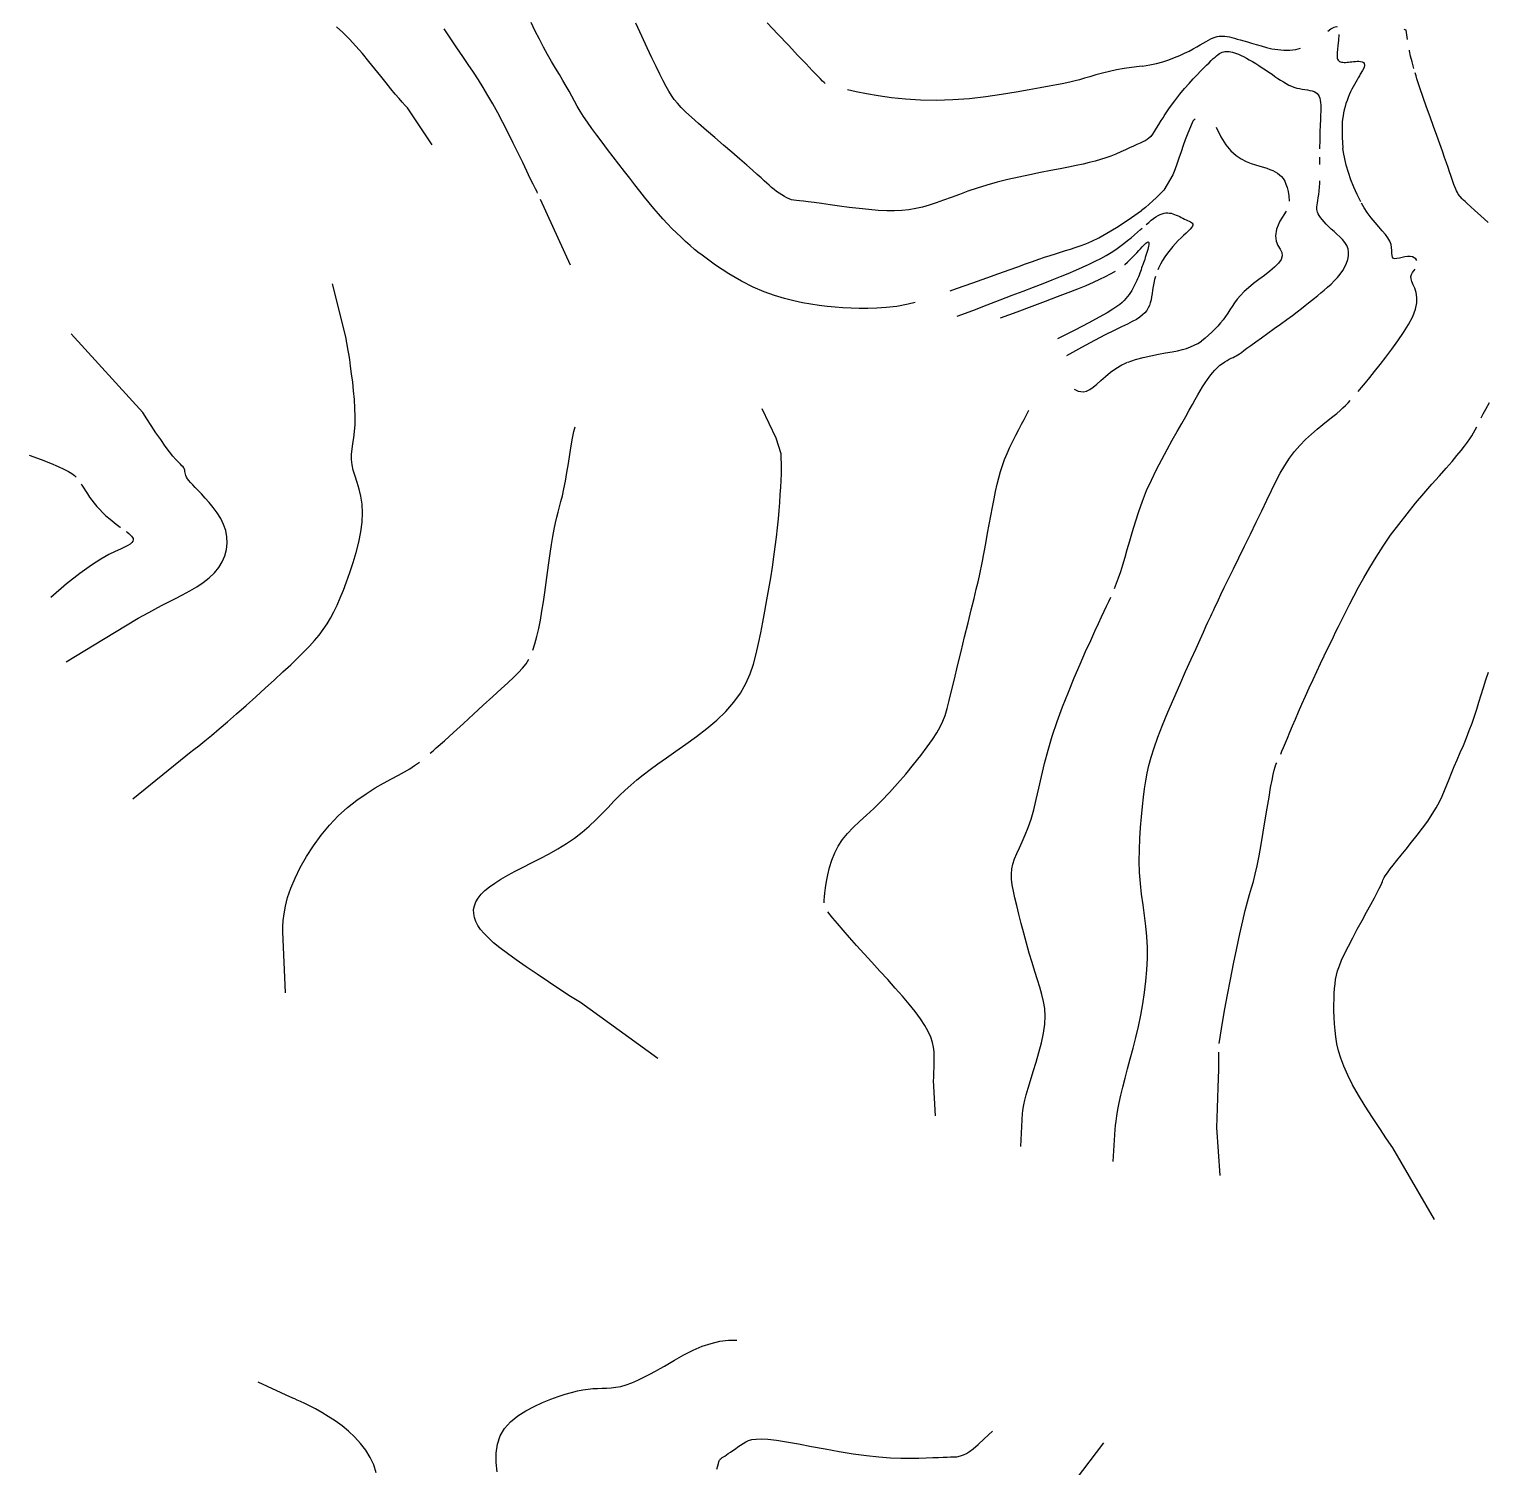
# Model space of a CAD drawing. Header units: millimetres. Extents: x 2235526 to 2245569, y 371981 to 382303.
# Drawn here: x 2242897.1 to 2243187.7, y 378847.6 to 379134.2 of the extents above; entities that cross this region are included whole.
import ezdxf

# ---------------------------------------------------------------- set-up
doc = ezdxf.new("R2010")
doc.units = ezdxf.units.MM
doc.linetypes.add('CONTI', pattern=[0])
for name, color, linetype, transparency in [('137', 10, 'CONTI', 0.7), ('139', 10, 'CONTI', 0.7), ('141', 10, 'CONTI', 0.7), ('143', 10, 'CONTI', 0.7), ('145', 10, 'CONTI', 0.7), ('147', 10, 'CONTI', 0.7), ('149', 10, 'CONTI', 0.7), ('151', 10, 'CONTI', 0.7), ('153', 10, 'CONTI', 0.7), ('155', 10, 'CONTI', 0.7)]:
    doc.layers.add(name, color=color, linetype=linetype, transparency=transparency)

msp = doc.modelspace()

# ---------------------------------------------------------------- linework, layer by layer
at = {"layer": '137'}
for points in [[(2242897.1, 379049.29), (2242899.47, 379048.39), (2242901.37, 379047.65), (2242902.87, 379047.02), (2242904.04, 379046.5), (2242904.92, 379046.03), (2242905.59, 379045.61), (2242906.11, 379045.2), (2242906.46, 379044.85)], [(2242907.45, 379043.54), (2242907.63, 379043.28), (2242907.98, 379042.71), (2242908.34, 379042.12), (2242908.71, 379041.52), (2242909.12, 379040.9), (2242909.57, 379040.28), (2242910.06, 379039.66), (2242910.6, 379039.04), (2242911.16, 379038.43), (2242911.75, 379037.83), (2242912.35, 379037.26), (2242912.96, 379036.72), (2242913.55, 379036.21), (2242914.14, 379035.74), (2242914.7, 379035.31), (2242915.23, 379034.93), (2242915.3, 379034.87)], [(2242916.51, 379034.01), (2242916.6, 379033.95), (2242916.96, 379033.67), (2242917.27, 379033.4), (2242917.53, 379033.14), (2242917.72, 379032.88), (2242917.83, 379032.63), (2242917.85, 379032.36), (2242917.77, 379032.1), (2242917.56, 379031.82), (2242917.23, 379031.53), (2242916.75, 379031.22), (2242916.11, 379030.9), (2242915.3, 379030.54), (2242914.27, 379030.08), (2242912.99, 379029.45), (2242911.41, 379028.56), (2242909.5, 379027.33), (2242907.23, 379025.7), (2242904.54, 379023.58), (2242901.4, 379020.89)]]:
    msp.add_lwpolyline(points, dxfattribs=at)
at = {"layer": '139', "elevation": 139}
for points in [[(2242904.46, 379008.09), (2242911.9, 379012.61), (2242918.86, 379016.78), (2242919.85, 379017.32), (2242920.95, 379017.92), (2242922.17, 379018.57), (2242923.47, 379019.26), (2242924.84, 379019.96), (2242926.26, 379020.68), (2242927.7, 379021.42), (2242929.12, 379022.19), (2242930.5, 379023), (2242931.8, 379023.86), (2242932.99, 379024.78), (2242934.04, 379025.78), (2242934.91, 379026.86), (2242935.6, 379028.01), (2242936.11, 379029.21), (2242936.44, 379030.45), (2242936.58, 379031.7), (2242936.53, 379032.97), (2242936.29, 379034.22), (2242935.86, 379035.44), (2242935.28, 379036.62), (2242934.58, 379037.75), (2242933.81, 379038.82), (2242933.01, 379039.81), (2242932.21, 379040.72), (2242931.46, 379041.52), (2242930.79, 379042.23), (2242930.21, 379042.83), (2242929.7, 379043.35), (2242929.28, 379043.81), (2242928.93, 379044.21), (2242928.66, 379044.56), (2242928.45, 379044.88), (2242928.32, 379045.19), (2242928.24, 379045.48), (2242928.19, 379045.76), (2242928.15, 379046.02), (2242928.11, 379046.27), (2242928.05, 379046.5), (2242927.95, 379046.72), (2242927.78, 379046.93), (2242927.55, 379047.16), (2242927.24, 379047.46), (2242926.85, 379047.85), (2242926.35, 379048.37), (2242925.76, 379049.06), (2242925.05, 379049.95), (2242924.23, 379051.07), (2242923.32, 379052.36), (2242922.38, 379053.74), (2242921.45, 379055.15), (2242920.55, 379056.51), (2242919.75, 379057.75), (2242905.49, 379073.44)], [(2242966.28, 378846.39), (2242965.78, 378847.96), (2242965.07, 378849.46), (2242964.2, 378850.89), (2242963.18, 378852.23), (2242962.03, 378853.49), (2242960.79, 378854.66), (2242959.47, 378855.73), (2242958.11, 378856.72), (2242956.74, 378857.61), (2242955.42, 378858.41), (2242954.16, 378859.11), (2242953.02, 378859.7), (2242952.03, 378860.2), (2242951.21, 378860.59), (2242950.56, 378860.89), (2242950.05, 378861.11), (2242949.66, 378861.26), (2242949.38, 378861.37), (2242949.17, 378861.44), (2242942.77, 378864.42)]]:
    msp.add_lwpolyline(points, dxfattribs=at)
at = {"layer": '141', "elevation": 141}
for points in [[(2242917.74, 378980.74), (2242928.33, 378989.35), (2242929.04, 378989.89), (2242929.9, 378990.55), (2242930.91, 378991.34), (2242932.09, 378992.29), (2242933.43, 378993.4), (2242934.95, 378994.67), (2242936.64, 378996.12), (2242938.45, 378997.71), (2242940.34, 378999.38), (2242942.27, 379001.1), (2242944.16, 379002.82), (2242945.99, 379004.48), (2242947.7, 379006.05), (2242949.24, 379007.48), (2242950.62, 379008.8), (2242951.87, 379010.02), (2242952.98, 379011.18), (2242953.99, 379012.29), (2242954.9, 379013.38), (2242955.73, 379014.48), (2242956.49, 379015.61), (2242957.19, 379016.78), (2242957.86, 379018.03), (2242958.5, 379019.36), (2242959.12, 379020.79), (2242959.75, 379022.35), (2242960.38, 379024.04), (2242961.03, 379025.89), (2242961.67, 379027.84), (2242962.27, 379029.87), (2242962.79, 379031.92), (2242963.2, 379033.95), (2242963.48, 379035.91), (2242963.57, 379037.77), (2242963.48, 379039.48), (2242963.23, 379041.06), (2242962.88, 379042.5), (2242962.48, 379043.84), (2242962.07, 379045.09), (2242961.72, 379046.25), (2242961.48, 379047.35), (2242961.38, 379048.4), (2242961.39, 379049.43), (2242961.5, 379050.47), (2242961.65, 379051.56), (2242961.83, 379052.72), (2242961.98, 379053.99), (2242962.08, 379055.39), (2242962.1, 379056.95), (2242962.05, 379058.62), (2242961.94, 379060.36), (2242961.78, 379062.12), (2242961.6, 379063.84), (2242961.39, 379065.49), (2242961.19, 379066.99), (2242961, 379068.32), (2242960.82, 379069.48), (2242960.66, 379070.47), (2242960.51, 379071.31), (2242960.38, 379072.01), (2242960.27, 379072.57), (2242957.56, 379083.4)], [(2242990.41, 378846.59), (2242990.23, 378848.44), (2242990.22, 378850.28), (2242990.45, 378852.06), (2242990.99, 378853.72), (2242991.88, 378855.22), (2242993.08, 378856.54), (2242994.51, 378857.71), (2242996.1, 378858.73), (2242997.77, 378859.62), (2242999.45, 378860.39), (2243001.08, 378861.04), (2243002.58, 378861.59), (2243003.96, 378862.05), (2243005.24, 378862.42), (2243006.41, 378862.71), (2243007.51, 378862.92), (2243008.53, 378863.07), (2243009.5, 378863.17), (2243010.42, 378863.21), (2243011.32, 378863.24), (2243012.21, 378863.26), (2243013.11, 378863.31), (2243014.05, 378863.42), (2243015.05, 378863.61), (2243016.11, 378863.91), (2243017.26, 378864.33), (2243018.46, 378864.85), (2243019.67, 378865.43), (2243020.84, 378866.04), (2243021.94, 378866.64), (2243022.91, 378867.19), (2243023.73, 378867.66)]]:
    msp.add_lwpolyline(points, dxfattribs=at)
at = {"layer": '141'}
msp.add_lwpolyline([(2243023.73, 378867.66), (2243025.72, 378868.86), (2243027.63, 378869.93), (2243029.48, 378870.84), (2243031.28, 378871.6), (2243033.03, 378872.19), (2243034.77, 378872.59), (2243036.49, 378872.79), (2243038.21, 378872.79)], dxfattribs=at)
at = {"layer": '143', "elevation": 143}
for points in [[(2242977.47, 379111.13), (2242972.51, 379118.49), (2242972.05, 379118.99), (2242971.49, 379119.62), (2242970.83, 379120.36), (2242970.07, 379121.25), (2242969.21, 379122.28), (2242968.25, 379123.46), (2242967.18, 379124.8), (2242966.02, 379126.26), (2242964.8, 379127.77), (2242963.53, 379129.31), (2242962.23, 379130.81), (2242960.93, 379132.23), (2242959.64, 379133.51), (2242958.39, 379134.64)], [(2242997.52, 379010.36), (2242997.94, 379011.66), (2242998.33, 379013.11), (2242998.69, 379014.69), (2242999.02, 379016.38), (2242999.33, 379018.16), (2242999.62, 379020), (2242999.89, 379021.9), (2243000.17, 379023.89), (2243000.44, 379025.87), (2243000.7, 379027.82), (2243000.96, 379029.69), (2243001.22, 379031.45), (2243001.47, 379033.07), (2243001.74, 379034.52), (2243002, 379035.78), (2243002.28, 379036.89), (2243002.55, 379037.93), (2243002.84, 379038.95), (2243003.12, 379040.01), (2243003.41, 379041.18), (2243003.71, 379042.53), (2243004.01, 379044.09), (2243004.3, 379045.81), (2243004.6, 379047.6), (2243004.89, 379049.39), (2243005.18, 379051.11), (2243005.45, 379052.66), (2243005.71, 379053.97), (2243005.92, 379054.88)], [(2242977.06, 378989.83), (2242977.64, 378990.33), (2242978.27, 378990.89), (2242979.88, 378992.33), (2242981.71, 378993.98), (2242983.66, 378995.76), (2242985.66, 378997.6), (2242987.64, 378999.41), (2242989.51, 379001.12), (2242991.19, 379002.66), (2242992.55, 379003.9), (2242993.7, 379004.97), (2242994.67, 379005.92), (2242995.48, 379006.81), (2242996.15, 379007.68), (2242996.73, 379008.6)], [(2242948.22, 378942.08), (2242947.69, 378954.26), (2242947.69, 378955.26), (2242947.75, 378956.46), (2242947.91, 378957.83), (2242948.19, 378959.37), (2242948.63, 378961.08), (2242949.26, 378962.95), (2242950.1, 378964.95), (2242951.15, 378967.06), (2242952.38, 378969.22), (2242953.77, 378971.38), (2242955.3, 378973.48), (2242956.96, 378975.49), (2242958.71, 378977.34), (2242960.54, 378979), (2242962.4, 378980.47), (2242964.26, 378981.77), (2242966.06, 378982.91), (2242967.77, 378983.9), (2242969.33, 378984.75), (2242970.71, 378985.49), (2242971.92, 378986.15), (2242972.97, 378986.76), (2242973.93, 378987.38), (2242974.9, 378988.07)], [(2243034.22, 378847.12), (2243034.37, 378847.77), (2243034.49, 378848.24), (2243034.58, 378848.56), (2243034.65, 378848.77), (2243034.74, 378848.93), (2243034.83, 378849.05), (2243034.95, 378849.16), (2243035.1, 378849.27), (2243035.28, 378849.4), (2243035.51, 378849.54), (2243035.78, 378849.72), (2243036.1, 378849.93), (2243036.48, 378850.2), (2243036.91, 378850.51), (2243037.38, 378850.84), (2243037.88, 378851.19), (2243038.4, 378851.55), (2243038.92, 378851.9), (2243039.44, 378852.24), (2243039.95, 378852.54), (2243040.51, 378852.8), (2243041.18, 378852.99), (2243042, 378853.11), (2243043.05, 378853.14), (2243044.39, 378853.07), (2243046.06, 378852.87), (2243048.11, 378852.55), (2243050.47, 378852.13), (2243053.07, 378851.64), (2243055.81, 378851.13), (2243058.6, 378850.63), (2243061.37, 378850.17), (2243064.03, 378849.8), (2243066.51, 378849.54), (2243068.78, 378849.38), (2243070.86, 378849.29), (2243072.75, 378849.28), (2243074.45, 378849.3), (2243075.95, 378849.35), (2243077.26, 378849.41), (2243078.38, 378849.46), (2243079.33, 378849.49), (2243080.12, 378849.52), (2243080.76, 378849.54), (2243081.28, 378849.55), (2243081.69, 378849.56), (2243082.01, 378849.56)]]:
    msp.add_lwpolyline(points, dxfattribs=at)
at = {"layer": '143'}
for points in [[(2243115.48, 379087.25), (2243115.55, 379087.3), (2243116.09, 379087.76), (2243116.6, 379088.24), (2243117.07, 379088.71), (2243117.52, 379089.17), (2243117.93, 379089.62), (2243118.3, 379090.04), (2243118.65, 379090.43), (2243118.96, 379090.78), (2243119.25, 379091.09), (2243119.5, 379091.34), (2243119.71, 379091.54), (2243119.9, 379091.67), (2243120.05, 379091.75), (2243120.17, 379091.77), (2243120.26, 379091.73), (2243120.31, 379091.63), (2243120.33, 379091.46), (2243120.31, 379091.22), (2243120.26, 379090.94), (2243120.19, 379090.61), (2243120.1, 379090.24), (2243119.99, 379089.86), (2243119.87, 379089.46), (2243119.74, 379089.06), (2243119.61, 379088.66), (2243119.49, 379088.29), (2243119.36, 379087.93), (2243119.24, 379087.58), (2243119.12, 379087.24), (2243119, 379086.91), (2243118.87, 379086.58), (2243118.75, 379086.24), (2243118.62, 379085.9), (2243118.49, 379085.54), (2243118.36, 379085.18), (2243118.22, 379084.81), (2243118.07, 379084.44), (2243117.91, 379084.06), (2243117.74, 379083.67), (2243117.55, 379083.28), (2243117.35, 379082.88), (2243117.14, 379082.49), (2243116.91, 379082.09), (2243116.65, 379081.69), (2243116.37, 379081.29), (2243116.07, 379080.9), (2243115.74, 379080.5), (2243115.38, 379080.11), (2243114.99, 379079.72), (2243114.54, 379079.33), (2243113.96, 379078.89), (2243113.15, 379078.35), (2243112.01, 379077.67), (2243110.43, 379076.78), (2243108.32, 379075.65), (2243105.57, 379074.21), (2243102.1, 379072.43)], [(2243090.73, 379076.63), (2243094.04, 379077.86), (2243097.03, 379078.97), (2243099.71, 379079.97), (2243102.11, 379080.88), (2243104.25, 379081.69), (2243106.14, 379082.43), (2243107.81, 379083.11), (2243109.28, 379083.74), (2243110.57, 379084.32), (2243111.69, 379084.87), (2243112.68, 379085.39), (2243113.54, 379085.88), (2243113.65, 379085.96)], [(2243082.01, 378849.56), (2243082.75, 378849.75), (2243083.37, 378849.94), (2243083.95, 378850.21), (2243084.57, 378850.6), (2243085.31, 378851.19), (2243086.27, 378852.03), (2243087.51, 378853.18), (2243089.13, 378854.7)]]:
    msp.add_lwpolyline(points, dxfattribs=at)
at = {"layer": '145', "elevation": 145}
for points in [[(2242998.47, 379101.52), (2242998.36, 379101.77), (2242998.03, 379102.39), (2242997.59, 379103.26), (2242997.01, 379104.43), (2242996.31, 379105.87), (2242995.49, 379107.58), (2242994.57, 379109.47), (2242993.59, 379111.48), (2242992.56, 379113.53), (2242991.53, 379115.57), (2242990.51, 379117.51), (2242989.53, 379119.3), (2242988.57, 379120.97), (2242987.62, 379122.55), (2242986.66, 379124.08), (2242985.67, 379125.6), (2242984.64, 379127.14), (2242983.54, 379128.75), (2242982.36, 379130.45), (2242981.13, 379132.28), (2242979.86, 379134.24)], [(2243005.03, 379087.12), (2242999.07, 379100.21)], [(2243022.4, 378928.95), (2243006.98, 378940.11), (2243005.05, 378941.37), (2243002.91, 378942.76), (2243000.65, 378944.25), (2242998.38, 378945.77), (2242996.2, 378947.25), (2242994.19, 378948.65), (2242992.44, 378949.91), (2242990.95, 378951.04), (2242989.69, 378952.07), (2242988.65, 378953.01), (2242987.79, 378953.88), (2242987.1, 378954.71), (2242986.56, 378955.52), (2242986.15, 378956.31), (2242985.87, 378957.1), (2242985.72, 378957.89), (2242985.71, 378958.67), (2242985.85, 378959.44), (2242986.14, 378960.2), (2242986.59, 378960.96), (2242987.2, 378961.71), (2242987.96, 378962.46), (2242988.88, 378963.21), (2242989.95, 378963.96), (2242991.16, 378964.72), (2242992.5, 378965.5), (2242993.97, 378966.3), (2242995.57, 378967.13), (2242997.25, 378967.98), (2242998.99, 378968.87), (2243000.75, 378969.81), (2243002.5, 378970.79), (2243004.2, 378971.83), (2243005.82, 378972.93), (2243007.33, 378974.1), (2243008.74, 378975.32), (2243010.07, 378976.56), (2243011.32, 378977.81), (2243012.52, 378979.04), (2243013.68, 378980.25), (2243014.81, 378981.39), (2243015.93, 378982.47), (2243017.07, 378983.5), (2243018.26, 378984.52), (2243019.53, 378985.53), (2243020.92, 378986.59), (2243022.44, 378987.7), (2243024.14, 378988.91), (2243026.03, 378990.22), (2243028.04, 378991.65), (2243030.12, 378993.17), (2243032.18, 378994.77), (2243034.16, 378996.45), (2243035.99, 378998.19), (2243037.58, 378999.99), (2243038.9, 379001.83), (2243039.97, 379003.72), (2243040.82, 379005.65), (2243041.5, 379007.62), (2243042.05, 379009.64), (2243042.52, 379011.71), (2243042.95, 379013.83), (2243043.37, 379016), (2243043.78, 379018.19), (2243044.18, 379020.4), (2243044.57, 379022.6), (2243044.93, 379024.78), (2243045.27, 379026.92), (2243045.58, 379028.99), (2243045.85, 379031), (2243046.08, 379032.92), (2243046.29, 379034.77), (2243046.46, 379036.54), (2243046.61, 379038.23), (2243046.74, 379039.85), (2243046.84, 379041.39), (2243046.93, 379042.86), (2243047, 379044.24), (2243047.06, 379045.51), (2243047.11, 379046.66), (2243047.02, 379049.55), (2243046.04, 379052.62), (2243043.23, 379058.51)], [(2243105.67, 378844.88), (2243111.33, 378852.38)]]:
    msp.add_lwpolyline(points, dxfattribs=at)
at = {"layer": '145'}
for points in [[(2243119.77, 379095.22), (2243119.79, 379095.24), (2243120.31, 379095.68), (2243120.8, 379096.09), (2243121.27, 379096.46), (2243121.73, 379096.77), (2243122.16, 379097.04), (2243122.57, 379097.24), (2243122.97, 379097.39), (2243123.35, 379097.5), (2243123.72, 379097.55), (2243124.08, 379097.56), (2243124.43, 379097.54), (2243124.78, 379097.48), (2243125.12, 379097.39), (2243125.46, 379097.27), (2243125.79, 379097.14), (2243126.13, 379096.99), (2243126.46, 379096.83), (2243126.79, 379096.66), (2243127.11, 379096.5), (2243127.43, 379096.34), (2243127.74, 379096.19), (2243128.05, 379096.05), (2243128.34, 379095.92), (2243128.6, 379095.8), (2243128.82, 379095.66), (2243128.98, 379095.51), (2243129.07, 379095.34), (2243129.07, 379095.14), (2243128.99, 379094.9), (2243128.8, 379094.62), (2243128.52, 379094.3), (2243128.16, 379093.93), (2243127.73, 379093.52), (2243127.25, 379093.07), (2243126.73, 379092.57), (2243126.19, 379092.04), (2243125.64, 379091.46), (2243125.08, 379090.84), (2243124.54, 379090.18), (2243124.01, 379089.5), (2243123.51, 379088.79), (2243123.04, 379088.06), (2243122.62, 379087.32), (2243122.24, 379086.56), (2243122.08, 379086.18)], [(2243082.13, 379076.95), (2243085.22, 379078.13), (2243088.06, 379079.22), (2243090.67, 379080.21), (2243093.08, 379081.13), (2243095.29, 379081.98), (2243097.34, 379082.77), (2243099.24, 379083.5), (2243101.02, 379084.2), (2243102.69, 379084.87), (2243104.26, 379085.51), (2243105.74, 379086.13), (2243107.12, 379086.74), (2243108.41, 379087.33), (2243109.62, 379087.92), (2243110.75, 379088.5), (2243111.81, 379089.08), (2243112.79, 379089.67), (2243113.7, 379090.27), (2243114.55, 379090.86), (2243115.35, 379091.45), (2243116.09, 379092.03), (2243116.79, 379092.61), (2243117.45, 379093.17), (2243118.07, 379093.72), (2243118.67, 379094.25), (2243118.97, 379094.52)], [(2243121.62, 379084.87), (2243121.47, 379084.31), (2243121.31, 379083.58), (2243121.18, 379082.86), (2243121.07, 379082.16), (2243120.97, 379081.49), (2243120.87, 379080.84), (2243120.75, 379080.23), (2243120.6, 379079.66), (2243120.42, 379079.13), (2243120.18, 379078.62), (2243119.88, 379078.13), (2243119.51, 379077.67), (2243119.05, 379077.22), (2243118.49, 379076.78), (2243117.82, 379076.34), (2243117.02, 379075.9), (2243116.05, 379075.41), (2243114.86, 379074.84), (2243113.4, 379074.13), (2243111.62, 379073.24), (2243109.48, 379072.13), (2243106.91, 379070.75), (2243103.88, 379069.06)]]:
    msp.add_lwpolyline(points, dxfattribs=at)
at = {"layer": '147', "elevation": 147}
for points in [[(2243031.02, 379089.31), (2243030.68, 379089.56), (2243029.77, 379090.29), (2243028.86, 379091.06), (2243027.96, 379091.86), (2243027.06, 379092.69), (2243026.15, 379093.56), (2243025.25, 379094.46), (2243024.35, 379095.39), (2243023.45, 379096.37), (2243022.55, 379097.39), (2243021.64, 379098.44), (2243020.72, 379099.55), (2243019.78, 379100.7), (2243018.83, 379101.9), (2243017.84, 379103.16), (2243016.82, 379104.47), (2243015.76, 379105.83), (2243014.66, 379107.26), (2243013.53, 379108.71), (2243012.4, 379110.18), (2243011.3, 379111.63), (2243010.25, 379113.04), (2243009.28, 379114.39), (2243008.4, 379115.65), (2243007.64, 379116.8), (2243006.97, 379117.87), (2243006.38, 379118.87), (2243005.82, 379119.84), (2243005.29, 379120.81), (2243004.74, 379121.8), (2243004.15, 379122.84), (2243003.5, 379123.95), (2243002.8, 379125.13), (2243002.05, 379126.39), (2243001.26, 379127.73), (2243000.46, 379129.14), (2242999.64, 379130.62), (2242998.81, 379132.18), (2242997.99, 379133.81), (2242997.18, 379135.54)], [(2243129.52, 379116.23), (2243129.35, 379116.1), (2243129.2, 379115.96), (2243129.07, 379115.83), (2243127.93, 379113.12), (2243127.58, 379112.13), (2243127.18, 379110.99), (2243126.75, 379109.75), (2243126.3, 379108.49), (2243125.87, 379107.26), (2243125.47, 379106.14), (2243125.11, 379105.17), (2243123.32, 379102.11), (2243122.89, 379101.68), (2243122.37, 379101.17), (2243121.77, 379100.59), (2243121.11, 379099.97), (2243120.39, 379099.32), (2243119.63, 379098.65), (2243118.85, 379098.01)], [(2243116.17, 379067.81), (2243117.64, 379068.32), (2243119.17, 379068.74), (2243120.72, 379069.09), (2243122.23, 379069.38), (2243123.66, 379069.63), (2243124.97, 379069.86), (2243126.04, 379070.08), (2243126.99, 379070.31), (2243127.85, 379070.56), (2243128.63, 379070.84), (2243129.37, 379071.16), (2243130.08, 379071.54), (2243130.81, 379071.98)], [(2243105.43, 379062.39), (2243105.8, 379062.2), (2243106.25, 379062.04), (2243106.75, 379061.93), (2243107.31, 379061.92), (2243107.91, 379062.04), (2243108.55, 379062.33), (2243109.24, 379062.8), (2243109.97, 379063.43), (2243110.77, 379064.16), (2243111.66, 379064.96), (2243112.64, 379065.78), (2243113.73, 379066.56), (2243114.95, 379067.27), (2243115.5, 379067.53), (2243116.06, 379067.77)], [(2243055.6, 378959.99), (2243055.58, 378960.55), (2243055.63, 378961.18), (2243055.72, 378961.95), (2243055.86, 378963.01), (2243056.06, 378964.24), (2243056.32, 378965.6), (2243056.67, 378967.04), (2243057.13, 378968.5), (2243057.7, 378969.95), (2243058.41, 378971.33), (2243059.27, 378972.62), (2243060.27, 378973.83), (2243061.4, 378975.01), (2243062.66, 378976.21), (2243064.02, 378977.47), (2243065.47, 378978.83), (2243067.01, 378980.34), (2243068.61, 378982.01), (2243070.24, 378983.82), (2243071.84, 378985.69), (2243073.39, 378987.56), (2243074.83, 378989.38), (2243076.11, 378991.08), (2243077.2, 378992.6), (2243078.06, 378993.91), (2243078.73, 378995.08), (2243079.25, 378996.21), (2243079.69, 378997.39), (2243080.09, 378998.73), (2243080.5, 379000.32), (2243080.97, 379002.25), (2243081.54, 379004.6), (2243082.19, 379007.26), (2243082.88, 379010.11), (2243083.59, 379013.01), (2243084.28, 379015.83), (2243084.92, 379018.44), (2243085.47, 379020.71), (2243085.91, 379022.54), (2243086.26, 379024), (2243086.54, 379025.18), (2243086.76, 379026.19), (2243086.96, 379027.14), (2243087.15, 379028.12), (2243087.35, 379029.24), (2243087.59, 379030.56), (2243087.87, 379032.08), (2243088.16, 379033.72), (2243088.48, 379035.44), (2243088.8, 379037.18), (2243089.13, 379038.9), (2243089.46, 379040.53), (2243089.77, 379042.05), (2243090.09, 379043.45), (2243090.42, 379044.76), (2243090.76, 379046.01), (2243091.15, 379047.22), (2243091.57, 379048.42), (2243092.05, 379049.62), (2243092.59, 379050.85), (2243093.17, 379052.08), (2243093.77, 379053.28), (2243094.37, 379054.41), (2243094.92, 379055.45), (2243095.43, 379056.36), (2243096.37, 379058.21)], [(2243077.76, 378917.52), (2243077.39, 378924.56), (2243077.42, 378925.1), (2243077.45, 378925.7), (2243077.48, 378926.36), (2243077.5, 378927.07), (2243077.52, 378927.81), (2243077.53, 378928.58), (2243077.53, 378929.43), (2243077.49, 378930.3), (2243077.38, 378931.22), (2243077.17, 378932.19), (2243076.84, 378933.23), (2243076.35, 378934.35), (2243075.68, 378935.57), (2243074.81, 378936.9), (2243073.76, 378938.32), (2243072.54, 378939.82), (2243071.2, 378941.4), (2243069.76, 378943.03), (2243068.25, 378944.71), (2243066.69, 378946.42), (2243065.12, 378948.15), (2243063.56, 378949.87), (2243062.06, 378951.53), (2243060.65, 378953.11), (2243059.36, 378954.56), (2243058.24, 378955.86), (2243057.32, 378956.96), (2243056.77, 378957.65), (2243056.34, 378958.23)]]:
    msp.add_lwpolyline(points, dxfattribs=at)
at = {"layer": '147'}
for points in [[(2243133.75, 379114.65), (2243134.68, 379112.7), (2243135.67, 379111.14), (2243136.69, 379109.92), (2243137.72, 379109), (2243138.74, 379108.31), (2243139.74, 379107.81), (2243140.7, 379107.44), (2243141.59, 379107.16), (2243142.41, 379106.91), (2243143.16, 379106.68), (2243143.83, 379106.46), (2243144.45, 379106.24), (2243145, 379106.01), (2243145.5, 379105.77), (2243145.96, 379105.49), (2243146.37, 379105.18), (2243146.75, 379104.82), (2243147.09, 379104.4), (2243147.39, 379103.9), (2243147.65, 379103.32), (2243147.88, 379102.65), (2243148.06, 379101.86), (2243148.2, 379100.95), (2243148.29, 379099.91)], [(2243080.68, 379082.05), (2243081.94, 379082.48), (2243085.21, 379083.62), (2243088.01, 379084.6), (2243090.4, 379085.46), (2243092.44, 379086.19), (2243094.19, 379086.83), (2243095.72, 379087.38), (2243097.09, 379087.87), (2243098.36, 379088.31), (2243099.53, 379088.71), (2243100.64, 379089.07), (2243101.69, 379089.41), (2243102.71, 379089.73), (2243103.69, 379090.04), (2243104.67, 379090.35), (2243105.64, 379090.67), (2243106.65, 379091), (2243107.72, 379091.4), (2243108.93, 379091.92), (2243110.32, 379092.6), (2243111.95, 379093.5), (2243113.88, 379094.67), (2243116.16, 379096.15), (2243118.85, 379098.01)], [(2243147.72, 379097.91), (2243146.41, 379095.92), (2243145.73, 379094.3), (2243145.54, 379092.99), (2243145.7, 379091.93), (2243146.05, 379091.06), (2243146.47, 379090.32), (2243146.81, 379089.64), (2243146.91, 379088.98), (2243146.68, 379088.27), (2243146.14, 379087.52), (2243145.36, 379086.74), (2243144.41, 379085.93), (2243143.35, 379085.11), (2243142.24, 379084.28), (2243141.15, 379083.46), (2243140.16, 379082.65), (2243139.29, 379081.86), (2243138.56, 379081.1), (2243137.94, 379080.35), (2243137.4, 379079.62), (2243136.91, 379078.92), (2243136.47, 379078.23), (2243136.03, 379077.55), (2243135.58, 379076.9), (2243135.11, 379076.26), (2243134.59, 379075.63), (2243134.05, 379075.01), (2243133.47, 379074.4), (2243132.85, 379073.79), (2243132.21, 379073.19), (2243131.52, 379072.59), (2243130.81, 379071.98)], [(2243073.73, 379079.72), (2243072.33, 379079.36), (2243070.06, 379078.93), (2243067.98, 379078.67), (2243066.06, 379078.54), (2243064.27, 379078.51), (2243062.58, 379078.53), (2243060.94, 379078.58), (2243059.34, 379078.65), (2243057.76, 379078.75), (2243056.18, 379078.9), (2243054.58, 379079.09), (2243052.95, 379079.34), (2243051.27, 379079.65), (2243049.51, 379080.03), (2243047.66, 379080.49), (2243045.71, 379081.07), (2243043.65, 379081.8), (2243041.45, 379082.74), (2243039.1, 379083.92), (2243036.59, 379085.38), (2243033.9, 379087.16), (2243031.02, 379089.31)]]:
    msp.add_lwpolyline(points, dxfattribs=at)
at = {"layer": '149', "elevation": 149}
for points in [[(2243123.36, 379116.92), (2243123.28, 379116.81), (2243122.71, 379115.96), (2243122.22, 379115.16), (2243121.79, 379114.44), (2243121.4, 379113.8), (2243121.04, 379113.25), (2243120.69, 379112.82), (2243120.34, 379112.47), (2243119.96, 379112.19), (2243119.55, 379111.95), (2243119.09, 379111.72), (2243118.56, 379111.49), (2243117.95, 379111.21), (2243117.26, 379110.89), (2243116.48, 379110.52), (2243115.63, 379110.13), (2243114.72, 379109.71), (2243113.76, 379109.3), (2243112.76, 379108.9), (2243111.73, 379108.52), (2243110.69, 379108.18), (2243109.6, 379107.87), (2243108.44, 379107.58), (2243107.19, 379107.29), (2243105.82, 379107), (2243104.31, 379106.7), (2243102.62, 379106.37), (2243100.75, 379106.01), (2243098.73, 379105.61), (2243096.6, 379105.18), (2243094.42, 379104.71), (2243092.23, 379104.2), (2243090.08, 379103.66), (2243088.02, 379103.09), (2243086.08, 379102.49), (2243084.26, 379101.87), (2243082.54, 379101.25), (2243080.93, 379100.64), (2243079.4, 379100.07), (2243077.94, 379099.55), (2243076.53, 379099.09), (2243075.18, 379098.71), (2243073.84, 379098.41), (2243072.48, 379098.18), (2243071.09, 379098.04), (2243069.62, 379097.97), (2243068.05, 379097.98), (2243066.35, 379098.06), (2243064.5, 379098.22), (2243062.56, 379098.43), (2243060.58, 379098.67), (2243058.63, 379098.93), (2243056.78, 379099.19), (2243055.08, 379099.43), (2243053.61, 379099.63), (2243052.41, 379099.77), (2243051.44, 379099.87), (2243050.67, 379099.94), (2243050.05, 379100.01), (2243049.53, 379100.09), (2243049.07, 379100.19), (2243048.62, 379100.35), (2243048.15, 379100.56), (2243047.65, 379100.83), (2243047.14, 379101.14), (2243046.62, 379101.49), (2243046.1, 379101.86), (2243045.59, 379102.25), (2243045.1, 379102.65), (2243044.64, 379103.06), (2243044.16, 379103.49), (2243043.62, 379103.97), (2243043, 379104.55), (2243042.24, 379105.24), (2243041.3, 379106.07), (2243040.15, 379107.09), (2243038.77, 379108.29), (2243037.2, 379109.64), (2243035.52, 379111.08), (2243033.8, 379112.56), (2243032.12, 379114.01), (2243030.56, 379115.38), (2243029.17, 379116.62), (2243028.03, 379117.67), (2243027.1, 379118.59), (2243026.34, 379119.41), (2243025.7, 379120.18), (2243025.14, 379120.97), (2243024.62, 379121.82), (2243024.08, 379122.78), (2243023.49, 379123.9), (2243022.82, 379125.21), (2243022.08, 379126.72), (2243021.25, 379128.47), (2243020.3, 379130.48), (2243019.25, 379132.77), (2243018.06, 379135.37)], [(2243154.43, 379107.22), (2243154.42, 379107.57), (2243154.39, 379108.67)], [(2243113.47, 379022.71), (2243113.88, 379023.73), (2243114.28, 379024.83), (2243114.7, 379026.04), (2243115.12, 379027.39), (2243115.57, 379028.9), (2243116.02, 379030.48), (2243116.5, 379032.21), (2243117.03, 379034.05), (2243117.63, 379036), (2243118.29, 379038.02), (2243119.03, 379040.09), (2243119.87, 379042.2), (2243120.81, 379044.31), (2243121.82, 379046.39), (2243122.88, 379048.43), (2243123.94, 379050.4), (2243124.99, 379052.26), (2243125.98, 379054), (2243126.88, 379055.59), (2243127.68, 379057), (2243128.38, 379058.26), (2243129, 379059.37), (2243129.55, 379060.37), (2243130.06, 379061.28), (2243130.55, 379062.12), (2243131.03, 379062.9), (2243131.51, 379063.65), (2243132, 379064.36), (2243132.5, 379065.03), (2243133, 379065.65), (2243133.5, 379066.22), (2243133.99, 379066.73), (2243134.49, 379067.18), (2243134.97, 379067.56), (2243135.44, 379067.89), (2243135.9, 379068.16), (2243136.33, 379068.39), (2243136.73, 379068.59), (2243137.11, 379068.76), (2243137.44, 379068.93), (2243137.75, 379069.09), (2243138.04, 379069.27), (2243138.37, 379069.48), (2243138.76, 379069.76), (2243139.24, 379070.11), (2243139.87, 379070.57), (2243140.66, 379071.15), (2243141.64, 379071.86), (2243142.78, 379072.67), (2243144.01, 379073.56), (2243145.3, 379074.49), (2243146.58, 379075.41), (2243147.8, 379076.3), (2243148.92, 379077.13), (2243149.9, 379077.85), (2243150.74, 379078.49), (2243151.48, 379079.07), (2243152.14, 379079.6), (2243152.76, 379080.1), (2243153.36, 379080.59), (2243153.97, 379081.09), (2243154.62, 379081.62), (2243155.28, 379082.17), (2243155.96, 379082.76), (2243156.63, 379083.37), (2243157.28, 379084.01), (2243157.9, 379084.68), (2243158.47, 379085.37), (2243158.97, 379086.08), (2243159.4, 379086.82), (2243159.74, 379087.55), (2243159.99, 379088.29), (2243160.12, 379089.02), (2243160.13, 379089.72), (2243160.02, 379090.4), (2243159.76, 379091.04), (2243159.38, 379091.65), (2243158.92, 379092.23), (2243158.39, 379092.78), (2243157.82, 379093.32), (2243157.25, 379093.84), (2243156.68, 379094.34), (2243156.16, 379094.84), (2243155.68, 379095.32), (2243155.25, 379095.79), (2243154.87, 379096.23), (2243154.55, 379096.65), (2243154.28, 379097.03), (2243154.07, 379097.37), (2243153.93, 379097.68), (2243153.84, 379097.95), (2243153.79, 379098.22), (2243153.79, 379098.5), (2243153.82, 379098.8), (2243153.87, 379099.14), (2243153.94, 379099.54), (2243154.02, 379100.02), (2243154.1, 379100.57), (2243154.19, 379101.2), (2243154.26, 379101.9), (2243154.33, 379102.67), (2243154.39, 379103.52), (2243154.41, 379103.94)], [(2243094.77, 378911.41), (2243095.12, 378918.08), (2243095.17, 378918.51), (2243095.25, 378919.06), (2243095.39, 378919.77), (2243095.6, 378920.66), (2243095.88, 378921.75), (2243096.26, 378923.06), (2243096.73, 378924.62), (2243097.28, 378926.36), (2243097.85, 378928.24), (2243098.4, 378930.18), (2243098.9, 378932.13), (2243099.3, 378934.03), (2243099.55, 378935.81), (2243099.63, 378937.44), (2243099.55, 378938.94), (2243099.34, 378940.36), (2243099.01, 378941.76), (2243098.59, 378943.19), (2243098.11, 378944.69), (2243097.58, 378946.31), (2243097.04, 378948.09), (2243096.48, 378950), (2243095.93, 378951.97), (2243095.39, 378953.96), (2243094.88, 378955.91), (2243094.41, 378957.77), (2243093.98, 378959.48), (2243093.61, 378961.01), (2243093.31, 378962.36), (2243093.09, 378963.59), (2243092.96, 378964.71), (2243092.93, 378965.75), (2243093.01, 378966.76), (2243093.22, 378967.75), (2243093.55, 378968.77), (2243093.98, 378969.83), (2243094.5, 378970.97), (2243095.07, 378972.2), (2243095.67, 378973.55), (2243096.27, 378975.05), (2243096.84, 378976.72), (2243097.36, 378978.58), (2243097.87, 378980.63), (2243098.38, 378982.85), (2243098.92, 378985.23), (2243099.53, 378987.77), (2243100.24, 378990.44), (2243101.07, 378993.24), (2243102.04, 378996.14), (2243103.12, 378999.1), (2243104.27, 379002.04), (2243105.45, 379004.9), (2243106.61, 379007.61), (2243107.71, 379010.12), (2243108.72, 379012.34), (2243109.55, 379014.16), (2243110.27, 379015.71), (2243110.89, 379017.04), (2243111.43, 379018.18), (2243111.9, 379019.19), (2243112.33, 379020.09), (2243112.72, 379020.95)]]:
    msp.add_lwpolyline(points, dxfattribs=at)
at = {"layer": '149'}
msp.add_lwpolyline([(2243123.36, 379116.92), (2243124.45, 379118.5), (2243125.5, 379119.93), (2243126.5, 379121.21), (2243127.45, 379122.35), (2243128.34, 379123.38), (2243129.17, 379124.29), (2243129.94, 379125.09), (2243130.64, 379125.81), (2243131.26, 379126.45), (2243131.82, 379127.01), (2243132.31, 379127.51), (2243132.76, 379127.94), (2243133.15, 379128.31), (2243133.51, 379128.63), (2243133.83, 379128.9), (2243134.13, 379129.13), (2243134.41, 379129.32), (2243134.68, 379129.47), (2243134.94, 379129.59), (2243135.2, 379129.68), (2243135.46, 379129.73), (2243135.73, 379129.76), (2243136.01, 379129.76), (2243136.31, 379129.73), (2243136.64, 379129.68), (2243136.99, 379129.6), (2243137.36, 379129.49), (2243137.77, 379129.35), (2243138.21, 379129.18), (2243138.69, 379128.97), (2243139.2, 379128.72), (2243139.75, 379128.43), (2243140.34, 379128.1), (2243140.96, 379127.74), (2243141.61, 379127.34), (2243142.27, 379126.93), (2243142.93, 379126.5), (2243143.59, 379126.06), (2243144.24, 379125.62), (2243144.87, 379125.2), (2243145.46, 379124.78), (2243146.04, 379124.38), (2243146.59, 379124.01), (2243147.13, 379123.66), (2243147.66, 379123.34), (2243148.19, 379123.05), (2243148.72, 379122.81), (2243149.25, 379122.61), (2243149.8, 379122.45), (2243150.36, 379122.33), (2243150.91, 379122.24), (2243151.44, 379122.15), (2243151.95, 379122.08), (2243152.43, 379121.99), (2243152.87, 379121.88), (2243153.25, 379121.75), (2243153.58, 379121.57), (2243153.85, 379121.35), (2243154.07, 379121.08), (2243154.24, 379120.77), (2243154.37, 379120.42), (2243154.47, 379120.01), (2243154.53, 379119.55), (2243154.57, 379119.05), (2243154.59, 379118.48), (2243154.58, 379117.84), (2243154.56, 379117.07), (2243154.53, 379116.15), (2243154.48, 379115.05), (2243154.43, 379113.74), (2243154.37, 379112.17), (2243154.31, 379110.33)], dxfattribs=at)
at = {"layer": '151', "elevation": 151}
for points in [[(2243055.77, 379123.36), (2243055.58, 379123.54), (2243055.27, 379123.85), (2243054.8, 379124.33), (2243054.13, 379125.03), (2243053.2, 379125.98), (2243051.99, 379127.25), (2243050.36, 379128.96), (2243048.45, 379130.97), (2243046.37, 379133.18), (2243044.23, 379135.47)], [(2243119.06, 379126.83), (2243118.41, 379126.75), (2243116.88, 379126.57), (2243115.37, 379126.35), (2243113.89, 379126.07), (2243112.45, 379125.76), (2243111.07, 379125.42), (2243109.77, 379125.07), (2243108.56, 379124.72), (2243107.46, 379124.4), (2243106.48, 379124.12), (2243105.63, 379123.89), (2243104.82, 379123.69), (2243103.99, 379123.51), (2243103.05, 379123.32), (2243101.9, 379123.11), (2243100.47, 379122.84), (2243098.67, 379122.51), (2243096.45, 379122.09), (2243093.84, 379121.63), (2243090.95, 379121.15), (2243087.83, 379120.71), (2243084.57, 379120.33), (2243081.24, 379120.07), (2243077.93, 379119.95), (2243074.81, 379120.01), (2243071.82, 379120.21), (2243068.99, 379120.52), (2243066.38, 379120.89), (2243064.02, 379121.31), (2243061.95, 379121.72), (2243060.21, 379122.09)], [(2243162.56, 379099.79), (2243161.84, 379101.2), (2243161.19, 379102.66), (2243160.6, 379104.15), (2243160.09, 379105.63), (2243159.67, 379107.06), (2243159.36, 379108.37), (2243159.11, 379109.61), (2243158.98, 379110.49)], [(2243173.74, 379088.09), (2243173.52, 379088.38), (2243173.23, 379088.62), (2243172.86, 379088.79), (2243172.42, 379088.87), (2243171.91, 379088.86), (2243171.35, 379088.78), (2243170.79, 379088.65), (2243170.25, 379088.53), (2243169.77, 379088.44), (2243169.36, 379088.42), (2243169.06, 379088.5), (2243168.88, 379088.72), (2243168.8, 379089.07), (2243168.78, 379089.51), (2243168.76, 379090.04), (2243168.72, 379090.63), (2243168.6, 379091.27), (2243168.36, 379091.92), (2243167.98, 379092.59), (2243167.47, 379093.27), (2243166.85, 379094), (2243166.15, 379094.78), (2243165.4, 379095.64), (2243164.62, 379096.59), (2243163.85, 379097.65), (2243163.27, 379098.54), (2243162.72, 379099.49)], [(2243162.02, 379061.94), (2243162.71, 379062.75), (2243163.48, 379063.68), (2243164.35, 379064.74), (2243165.33, 379065.96), (2243166.44, 379067.36), (2243167.58, 379068.81), (2243168.78, 379070.39), (2243169.97, 379072.03), (2243171.1, 379073.7), (2243172.1, 379075.34), (2243172.91, 379076.9), (2243173.47, 379078.34), (2243173.73, 379079.61), (2243173.75, 379080.72), (2243173.59, 379081.69), (2243173.32, 379082.53), (2243173.02, 379083.25), (2243172.75, 379083.87), (2243172.58, 379084.41), (2243172.56, 379084.88), (2243172.68, 379085.29), (2243172.89, 379085.66), (2243173.15, 379086), (2243173.42, 379086.33)], [(2243113.19, 378908.46), (2243113.6, 378914.84), (2243113.67, 378915.6), (2243113.78, 378916.51), (2243113.92, 378917.57), (2243114.12, 378918.78), (2243114.38, 378920.13), (2243114.71, 378921.64), (2243115.11, 378923.28), (2243115.57, 378925.06), (2243116.08, 378926.95), (2243116.62, 378928.94), (2243117.17, 378931.02), (2243117.71, 378933.16), (2243118.22, 378935.36), (2243118.69, 378937.6), (2243119.11, 378939.86), (2243119.46, 378942.13), (2243119.74, 378944.41), (2243119.94, 378946.67), (2243120.04, 378948.91), (2243120.03, 378951.11), (2243119.91, 378953.27), (2243119.7, 378955.39), (2243119.44, 378957.49), (2243119.16, 378959.6), (2243118.88, 378961.72), (2243118.65, 378963.86), (2243118.48, 378966.06), (2243118.41, 378968.3), (2243118.43, 378970.57), (2243118.52, 378972.84), (2243118.66, 378975.05), (2243118.84, 378977.18), (2243119.04, 378979.2), (2243119.25, 378981.06), (2243119.46, 378982.75), (2243119.69, 378984.32), (2243119.96, 378985.85), (2243120.31, 378987.41), (2243120.76, 378989.07), (2243121.36, 378990.92), (2243122.11, 378993.01), (2243123.04, 378995.4), (2243124.12, 378998.01), (2243125.28, 379000.74), (2243126.47, 379003.49), (2243127.65, 379006.14), (2243128.75, 379008.59), (2243129.72, 379010.75), (2243130.53, 379012.53), (2243131.18, 379013.95), (2243131.7, 379015.08), (2243132.1, 379015.95), (2243132.42, 379016.63), (2243132.67, 379017.17), (2243132.87, 379017.62), (2243133.06, 379018.02), (2243133.25, 379018.45), (2243133.48, 379018.95), (2243133.78, 379019.58), (2243134.18, 379020.41), (2243134.69, 379021.48), (2243135.36, 379022.86), (2243136.2, 379024.58), (2243137.18, 379026.59), (2243138.27, 379028.8), (2243139.41, 379031.14), (2243140.58, 379033.54), (2243141.73, 379035.91), (2243142.82, 379038.19), (2243143.82, 379040.29), (2243144.76, 379042.23), (2243145.65, 379044.02), (2243146.52, 379045.68), (2243147.41, 379047.21), (2243148.34, 379048.63), (2243149.33, 379049.96), (2243150.41, 379051.21), (2243151.55, 379052.37), (2243152.72, 379053.46), (2243153.89, 379054.46), (2243155.01, 379055.37), (2243156.06, 379056.21), (2243157, 379056.95), (2243157.77, 379057.58), (2243158.43, 379058.16), (2243159.01, 379058.68), (2243159.54, 379059.19), (2243160.02, 379059.68), (2243160.48, 379060.18)]]:
    msp.add_lwpolyline(points, dxfattribs=at)
at = {"layer": '151'}
for points in [[(2243155.97, 379133.78), (2243156.61, 379134.24), (2243157.23, 379134.6), (2243157.71, 379134.7), (2243157.84, 379134.63)], [(2243119.06, 379126.83), (2243120.49, 379127.06), (2243121.84, 379127.36), (2243123.11, 379127.71), (2243124.31, 379128.1), (2243125.44, 379128.52), (2243126.48, 379128.96), (2243127.45, 379129.4), (2243128.34, 379129.83), (2243129.15, 379130.26), (2243129.88, 379130.66), (2243130.55, 379131.04), (2243131.16, 379131.39), (2243131.71, 379131.71), (2243132.22, 379132), (2243132.69, 379132.24), (2243133.13, 379132.44), (2243133.54, 379132.6), (2243133.94, 379132.71), (2243134.32, 379132.78), (2243134.71, 379132.81), (2243135.09, 379132.81), (2243135.49, 379132.78), (2243135.91, 379132.72), (2243136.36, 379132.63), (2243136.84, 379132.52), (2243137.36, 379132.39), (2243137.92, 379132.23), (2243138.54, 379132.06), (2243139.22, 379131.86), (2243139.97, 379131.64), (2243140.79, 379131.39), (2243141.69, 379131.12), (2243142.68, 379130.84), (2243143.74, 379130.55), (2243144.85, 379130.3), (2243146.01, 379130.11), (2243147.2, 379130.01), (2243148.4, 379130.01), (2243149.59, 379130.17), (2243150.56, 379130.43)], [(2243158.19, 379133.16), (2243158.09, 379131.95), (2243158, 379130.96), (2243157.93, 379130.17), (2243157.88, 379129.54), (2243157.85, 379129.06), (2243157.85, 379128.7), (2243157.88, 379128.42), (2243157.95, 379128.2), (2243158.04, 379128.02), (2243158.17, 379127.88), (2243158.33, 379127.76), (2243158.52, 379127.68), (2243158.74, 379127.61), (2243158.98, 379127.58), (2243159.24, 379127.56), (2243159.52, 379127.56), (2243159.82, 379127.58), (2243160.13, 379127.62), (2243160.46, 379127.66), (2243160.8, 379127.7), (2243161.14, 379127.74), (2243161.49, 379127.77), (2243161.84, 379127.79), (2243162.18, 379127.79), (2243162.53, 379127.76), (2243162.84, 379127.69), (2243163.09, 379127.56), (2243163.25, 379127.34), (2243163.3, 379127.02), (2243163.21, 379126.57), (2243162.93, 379125.97), (2243162.46, 379125.21)], [(2243162.46, 379125.21), (2243162.28, 379124.86), (2243162.06, 379124.47), (2243161.82, 379124.06), (2243161.57, 379123.63), (2243161.31, 379123.17), (2243161.05, 379122.7), (2243160.79, 379122.2), (2243160.53, 379121.67), (2243160.28, 379121.13), (2243160.04, 379120.55), (2243159.82, 379119.97), (2243159.61, 379119.36), (2243159.43, 379118.75), (2243159.27, 379118.13), (2243159.13, 379117.51), (2243159.02, 379116.88), (2243158.93, 379116.26), (2243158.88, 379115.62), (2243158.84, 379114.96), (2243158.84, 379114.24), (2243158.85, 379113.45), (2243158.88, 379112.58), (2243158.92, 379111.6), (2243158.98, 379110.49)]]:
    msp.add_lwpolyline(points, dxfattribs=at)
at = {"layer": '153', "elevation": 153}
for points in [[(2243171.85, 379132.13), (2243171.85, 379132.16), (2243171.62, 379134.01), (2243171.23, 379134.12)], [(2243173.14, 379126.35), (2243172.79, 379127.66), (2243172.5, 379128.84), (2243172.27, 379129.87), (2243172.25, 379129.99)], [(2243187.93, 379095.68), (2243186.45, 379097.01), (2243185.29, 379098.06), (2243184.41, 379098.85), (2243183.79, 379099.43), (2243183.35, 379099.83), (2243183.07, 379100.09), (2243182.89, 379100.26), (2243182.77, 379100.37), (2243181.97, 379101.32), (2243181.83, 379101.6), (2243181.67, 379101.93), (2243181.51, 379102.32), (2243181.33, 379102.76), (2243181.13, 379103.25), (2243180.93, 379103.8), (2243180.72, 379104.4), (2243180.5, 379105.05), (2243180.25, 379105.77), (2243179.97, 379106.6), (2243179.65, 379107.54), (2243179.28, 379108.63), (2243178.84, 379109.89), (2243178.33, 379111.34), (2243177.73, 379112.98), (2243177.07, 379114.79), (2243176.38, 379116.7), (2243175.67, 379118.65), (2243174.99, 379120.6), (2243174.34, 379122.49), (2243173.77, 379124.26), (2243173.58, 379124.87), (2243173.4, 379125.47)], [(2243186.57, 379056.7), (2243186.99, 379057.5), (2243187.48, 379058.42), (2243188.22, 379059.77)], [(2243146.6, 378989.67), (2243146.85, 378990.27), (2243147.16, 378990.99), (2243147.53, 378991.88), (2243147.94, 378992.87), (2243148.42, 378994.01), (2243148.95, 378995.27), (2243149.54, 378996.65), (2243150.17, 378998.11), (2243150.84, 378999.65), (2243151.56, 379001.24), (2243152.3, 379002.87), (2243153.06, 379004.52), (2243153.82, 379006.14), (2243154.56, 379007.72), (2243155.28, 379009.23), (2243155.95, 379010.63), (2243156.57, 379011.91), (2243157.11, 379013.05), (2243157.61, 379014.08), (2243158.09, 379015.07), (2243158.58, 379016.06), (2243159.11, 379017.12), (2243159.71, 379018.29), (2243160.4, 379019.63), (2243161.21, 379021.18), (2243162.13, 379022.92), (2243163.18, 379024.82), (2243164.35, 379026.84), (2243165.63, 379028.95), (2243167.02, 379031.11), (2243168.52, 379033.3), (2243170.12, 379035.46), (2243171.79, 379037.59), (2243173.48, 379039.66), (2243175.15, 379041.62), (2243176.76, 379043.47), (2243178.25, 379045.17), (2243179.6, 379046.7), (2243180.76, 379048.03), (2243181.74, 379049.18), (2243182.57, 379050.19), (2243183.26, 379051.06), (2243183.83, 379051.82), (2243184.31, 379052.49), (2243184.7, 379053.1), (2243185.05, 379053.7), (2243185.37, 379054.3), (2243185.7, 379054.94)], [(2243134.32, 378931.98), (2243135.05, 378936.53), (2243135.49, 378938.88), (2243136.02, 378941.66), (2243136.6, 378944.7), (2243137.22, 378947.85), (2243137.85, 378950.95), (2243138.47, 378953.86), (2243139.04, 378956.41), (2243139.54, 378958.5), (2243140, 378960.21), (2243140.41, 378961.65), (2243140.79, 378962.97), (2243141.16, 378964.28), (2243141.52, 378965.71), (2243141.9, 378967.38), (2243142.29, 378969.39), (2243142.7, 378971.66), (2243143.11, 378974.08), (2243143.52, 378976.54), (2243143.91, 378978.91), (2243144.27, 378981.1), (2243144.59, 378982.99), (2243144.87, 378984.48), (2243145.11, 378985.62), (2243145.31, 378986.47), (2243145.49, 378987.1), (2243145.65, 378987.56), (2243145.8, 378987.91)], [(2243134.5, 378905.66), (2243133.85, 378915.25), (2243133.92, 378917.07), (2243134, 378919.06), (2243134.08, 378921.13), (2243134.15, 378923.16), (2243134.21, 378925.05), (2243134.26, 378926.69), (2243134.28, 378927.95), (2243134.29, 378928.94), (2243134.28, 378929.68), (2243134.26, 378930.22)]]:
    msp.add_lwpolyline(points, dxfattribs=at)
at = {"layer": '155', "elevation": 155}
msp.add_lwpolyline([(2243177.25, 378896.89), (2243168.97, 378911.16), (2243167.71, 378912.99), (2243166.33, 378915.04), (2243164.89, 378917.22), (2243163.46, 378919.46), (2243162.12, 378921.67), (2243160.94, 378923.76), (2243159.96, 378925.67), (2243159.19, 378927.42), (2243158.59, 378929.02), (2243158.15, 378930.52), (2243157.82, 378931.92), (2243157.59, 378933.27), (2243157.43, 378934.59), (2243157.33, 378935.91), (2243157.26, 378937.2), (2243157.22, 378938.47), (2243157.22, 378939.69), (2243157.24, 378940.86), (2243157.29, 378941.95), (2243157.35, 378942.96), (2243157.43, 378943.87), (2243157.54, 378944.73), (2243157.71, 378945.59), (2243157.95, 378946.48), (2243158.29, 378947.47), (2243158.75, 378948.58), (2243159.34, 378949.87), (2243160.09, 378951.37), (2243160.95, 378953.03), (2243161.87, 378954.76), (2243162.81, 378956.5), (2243163.73, 378958.17), (2243164.56, 378959.7), (2243165.27, 378961.02), (2243165.83, 378962.07), (2243166.23, 378962.87), (2243166.53, 378963.48), (2243166.73, 378963.93), (2243166.88, 378964.27), (2243166.99, 378964.55), (2243167.1, 378964.79), (2243167.23, 378965.06), (2243167.41, 378965.37), (2243167.66, 378965.75), (2243167.99, 378966.22), (2243168.43, 378966.81), (2243169, 378967.54), (2243169.72, 378968.43), (2243170.6, 378969.51), (2243171.6, 378970.74), (2243172.68, 378972.08), (2243173.79, 378973.48), (2243174.88, 378974.91), (2243175.9, 378976.32), (2243176.82, 378977.67), (2243177.59, 378978.94), (2243178.24, 378980.13), (2243178.79, 378981.27), (2243179.28, 378982.39), (2243179.74, 378983.52), (2243180.19, 378984.68), (2243180.67, 378985.89), (2243181.21, 378987.19), (2243181.79, 378988.55), (2243182.39, 378989.96), (2243183.01, 378991.41), (2243183.61, 378992.88), (2243184.2, 378994.35), (2243184.74, 378995.8), (2243185.24, 378997.23), (2243185.69, 378998.64), (2243186.13, 379000.05), (2243186.56, 379001.48), (2243187, 379002.94), (2243187.48, 379004.45), (2243188.01, 379006.02)], dxfattribs=at)

doc.saveas('drawing.dxf')
